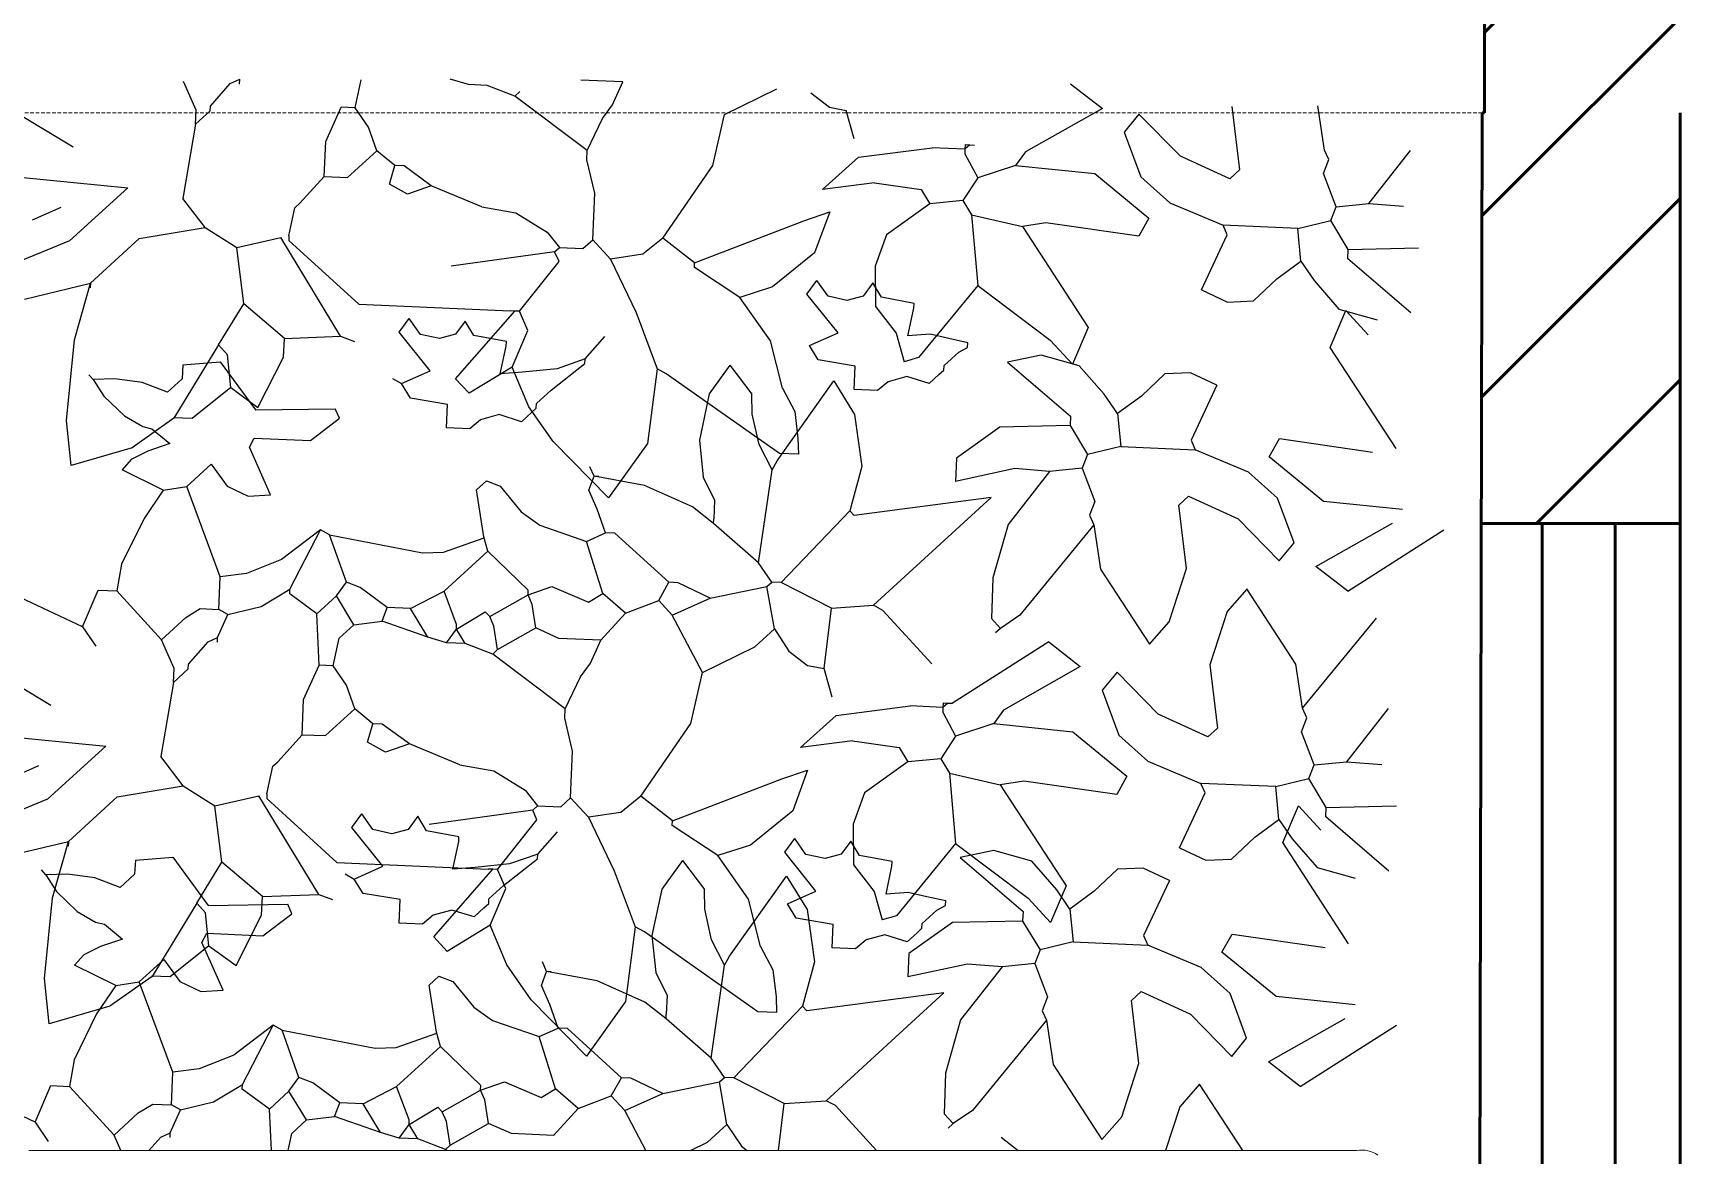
# Model space of a CAD drawing. Header units: inches. Extents: x 2960 to 8891, y 1487 to 4457.
# Drawn here: x 8004.1 to 8116.7, y 3472.8 to 3549.5 of the extents above; entities that cross this region are included whole.
import ezdxf

# ---------------------------------------------------------------- set-up
doc = ezdxf.new("R2010")
doc.units = ezdxf.units.IN
doc.header["$MEASUREMENT"] = 0
doc.linetypes.add('HIDDEN', pattern=[0.375, 0.25, -0.125])
for name, color, linetype, lineweight in [('A-FLOR-FTPT', 6, 'HIDDEN', 13), ('A-FURN', 8, 'Continuous', 20), ('A-WALL-FULL', 7, 'Continuous', 50)]:
    doc.layers.add(name, color=color, linetype=linetype, lineweight=lineweight)
doc.layers.add('VERDE_siepe', color=96, linetype='Continuous')

msp = doc.modelspace()

# ---------------------------------------------------------------- hatches: boundary and pattern name
at = {"layer": 'A-WALL-FULL'}
h = msp.add_hatch(dxfattribs=at)
h.set_pattern_fill('ANSI31', color=0, scale=70)
h.paths.add_polyline_path([(8708.47, 3614.08), (8103.34, 3614.08), (8103.34, 3544.08), (8103.19, 3544.08), (8103.13, 3516.01), (8116.72, 3516.01), (8116.72, 3544.08), (8325.77, 3544.08), (8325.77, 3528.8), (8333.47, 3528.8), (8333.47, 3544.08), (8694.45, 3544.08), (8694.45, 3528.8), (8708.47, 3528.8), (8708.47, 3544.08)])
h.paths.add_polyline_path([(8718.47, 3318.8), (8708.47, 3318.8), (8232.65, 3318.8), (8232.65, 3318.8), (8217.86, 3318.8), (8116.72, 3318.8), (8116.72, 3396.01), (8102.87, 3396.01), (8102.7, 3318.8), (7807.32, 3318.8), (7797.32, 3318.8), (7797.32, 3248.8), (8718.47, 3248.8)])

# ---------------------------------------------------------------- linework, layer by layer
at = {"layer": 'A-FLOR-FTPT'}
msp.add_line((8103.19, 3544.08), (7807.32, 3544.08), dxfattribs=at)
at = {"layer": 'A-FURN'}
for p in [(8003.85, 3473.14), (8094.62, 3473.14)]:
    msp.add_line(p, (8049.23, 3473.14), dxfattribs=at)
msp.add_arc((8094.97, 3471.23), 1.94, 55.672, 100.3157, dxfattribs=at)
at = {"layer": 'A-WALL-FULL'}
for p, q in [((8103.34, 3614.08), (8103.34, 3544.08)), ((8102.7, 3318.8), (8103.19, 3544.08)), ((8103.34, 3544.08), (8103.19, 3544.08)), ((8116.72, 3318.8), (8116.72, 3544.08)), ((8103.11, 3516.01), (8116.72, 3516.01)), ((8107.28, 3396.01), (8107.28, 3516.01)), ((8112.28, 3396.01), (8112.28, 3516.01))]:
    msp.add_line(p, q, dxfattribs=at)
at = {"layer": 'VERDE_siepe'}
for p, q in [((8015.29, 3544.25), (8014.41, 3546.21)), ((8016.26, 3544.53), (8017.6, 3546.07)), ((8017.6, 3546.07), (8018.26, 3546.36)), ((8018.24, 3546.04), (8018.26, 3546.36)), ((8026.16, 3544.42), (8026.56, 3546.32)), ((8033.9, 3546), (8032.64, 3546.37)), ((8035.18, 3545.94), (8033.9, 3546)), ((8037.06, 3545.22), (8035.18, 3545.94)), ((8037.06, 3545.22), (8037.4, 3545.53)), ((8044.46, 3546.18), (8041.58, 3546.3)), ((8043.75, 3544.61), (8044.46, 3546.18)), ((8051.39, 3543.96), (8054.98, 3545.72)), ((8057.31, 3545.44), (8058.58, 3544.46)), ((8075.06, 3546.06), (8077.23, 3544.37)), ((8016.24, 3544.21), (8016.26, 3544.53)), ((8024.14, 3542.12), (8025.2, 3544.46)), ((8026.16, 3544.42), (8025.2, 3544.46)), ((8027.06, 3543.1), (8026.16, 3544.42)), ((8042.01, 3541.49), (8037.06, 3545.22)), ((8043.07, 3543.68), (8043.75, 3544.61)), ((8058.58, 3544.46), (8059.71, 3544.24)), ((8077.23, 3544.37), (8071.98, 3541.4)), ((8086.08, 3544.5), (8086.6, 3540.18)), ((8092.41, 3541.52), (8091.95, 3544.55)), ((8003.44, 3543.81), (8006.87, 3541.75)), ((8015.25, 3543.3), (8014.38, 3538.22)), ((8015.25, 3543.3), (8015.29, 3544.25)), ((8015.25, 3543.3), (8016.24, 3544.21)), ((8042.01, 3541.49), (8043.07, 3543.68)), ((8050.6, 3540.48), (8051.39, 3543.96)), ((8060.27, 3542.29), (8059.71, 3544.24)), ((8079.73, 3543.99), (8078.72, 3542.76)), ((8082.56, 3541.11), (8079.73, 3543.99)), ((8024.04, 3539.72), (8024.14, 3542.12)), ((8027.63, 3541.48), (8027.06, 3543.1)), ((8078.72, 3542.76), (8079.85, 3539.69)), ((8025.63, 3539.65), (8027.63, 3541.48)), ((8028.87, 3540.47), (8027.63, 3541.48)), ((8041.99, 3540.85), (8042.01, 3541.49)), ((8058.1, 3538.83), (8060.55, 3541.03)), ((8060.55, 3541.03), (8065.6, 3541.68)), ((8067.83, 3541.58), (8065.6, 3541.68)), ((8067.83, 3541.58), (8067.82, 3541.26)), ((8067.82, 3541.26), (8068.71, 3539.63)), ((8067.85, 3541.9), (8067.83, 3541.58)), ((8068.17, 3541.89), (8067.83, 3541.58)), ((8067.85, 3541.9), (8068.17, 3541.89)), ((8068.17, 3541.89), (8068.49, 3541.87)), ((8071.98, 3541.4), (8071.3, 3540.47)), ((8085.93, 3539.57), (8082.56, 3541.11)), ((8092.7, 3540.87), (8092.41, 3541.52)), ((8095.45, 3537.87), (8098.28, 3541.5)), ((8028.49, 3539.2), (8028.87, 3540.47)), ((8029.5, 3540.44), (8028.87, 3540.47)), ((8031.36, 3539.08), (8029.5, 3540.44)), ((8042.53, 3538.59), (8041.99, 3540.85)), ((8047.19, 3535.51), (8050.6, 3540.48)), ((8071.3, 3540.47), (8068.71, 3539.63)), ((8071.3, 3540.47), (8076.71, 3539.92)), ((8076.71, 3539.92), (8080.41, 3536.88)), ((8085.93, 3539.57), (8086.6, 3540.18)), ((8092.34, 3539.93), (8092.7, 3540.87)), ((8093.2, 3537.65), (8092.34, 3539.93)), ((8003.24, 3539.68), (8010.62, 3538.95)), ((8010.62, 3538.95), (8006.62, 3535.31)), ((8022.36, 3537.87), (8024.04, 3539.72)), ((8024.04, 3539.72), (8025.63, 3539.65)), ((8029.74, 3538.51), (8028.49, 3539.2)), ((8031.36, 3539.08), (8029.74, 3538.51)), ((8034.81, 3537.65), (8031.36, 3539.08)), ((8061.66, 3539.29), (8058.1, 3538.83)), ((8061.66, 3539.29), (8064.84, 3538.84)), ((8064.84, 3538.84), (8065.43, 3537.85)), ((8068.71, 3539.63), (8067.68, 3538.07)), ((8079.85, 3539.69), (8081.83, 3537.92)), ((8004.09, 3536.75), (8006.05, 3537.63)), ((8015.9, 3536.24), (8014.38, 3538.22)), ((8021.62, 3535.67), (8022.03, 3537.57)), ((8022.03, 3537.57), (8022.36, 3537.87)), ((8034.81, 3537.65), (8037.13, 3537.24)), ((8042.39, 3535.4), (8042.53, 3538.59)), ((8065.43, 3537.85), (8062.47, 3535.74)), ((8067.68, 3538.07), (8065.43, 3537.85)), ((8067.68, 3538.07), (8068.28, 3537.09)), ((8081.83, 3537.92), (8085.48, 3536.39)), ((8092.84, 3536.71), (8093.2, 3537.65)), ((8093.2, 3537.65), (8095.45, 3537.87)), ((8095.45, 3537.87), (8097.82, 3537.68)), ((8037.13, 3537.24), (8039.28, 3535.92)), ((8049.35, 3533.82), (8056.83, 3536.69)), ((8056.83, 3536.69), (8058.59, 3537.31)), ((8058.59, 3537.31), (8057.56, 3534.51)), ((8068.28, 3537.09), (8071.76, 3536.3)), ((8068.28, 3537.09), (8068.71, 3532.27)), ((8073.37, 3536.55), (8071.76, 3536.3)), ((8079.72, 3535.63), (8073.37, 3536.55)), ((8080.41, 3536.88), (8079.72, 3535.63)), ((8085.77, 3535.74), (8085.48, 3536.39)), ((8090.58, 3536.17), (8085.48, 3536.39)), ((8090.58, 3536.17), (8092.84, 3536.71)), ((8094.03, 3534.74), (8092.84, 3536.71)), ((8006.62, 3535.31), (8002.25, 3533.52)), ((8008.06, 3532.42), (8011.39, 3535.48)), ((8011.39, 3535.48), (8015.9, 3536.24)), ((8015.9, 3536.24), (8018.07, 3534.86)), ((8018.07, 3534.86), (8021.08, 3535.54)), ((8025.16, 3528.8), (8021.08, 3535.54)), ((8021.62, 3535.67), (8021.61, 3535.35)), ((8021.61, 3535.35), (8026.41, 3530.99)), ((8039.28, 3535.92), (8040.13, 3534.86)), ((8041.72, 3534.79), (8042.39, 3535.4)), ((8043.61, 3534.07), (8042.39, 3535.4)), ((8047.19, 3535.51), (8045.82, 3534.4)), ((8049.35, 3533.82), (8047.19, 3535.51)), ((8062.47, 3535.74), (8061.69, 3533.6)), ((8071.76, 3536.3), (8076.25, 3529.39)), ((8084, 3531.98), (8085.77, 3535.74)), ((8090.8, 3533.92), (8090.58, 3536.17)), ((8018.54, 3531.01), (8018.07, 3534.86)), ((8039.79, 3534.56), (8032.72, 3533.59)), ((8039.79, 3534.56), (8040.13, 3534.86)), ((8040.09, 3533.91), (8039.79, 3534.56)), ((8040.13, 3534.86), (8041.72, 3534.79)), ((8045.82, 3534.4), (8043.61, 3534.07)), ((8057.56, 3534.51), (8054.67, 3532.17)), ((8094.01, 3534.1), (8094.03, 3534.74)), ((8094.03, 3534.74), (8098.83, 3534.85)), ((8037.38, 3530.51), (8040.09, 3533.91)), ((8043.61, 3534.07), (8045.35, 3530.43)), ((8049.34, 3533.5), (8049.35, 3533.82)), ((8052.44, 3531.45), (8049.34, 3533.5)), ((8061.69, 3533.6), (8061.72, 3530.83)), ((8089.15, 3532.72), (8090.8, 3533.92)), ((8090.8, 3533.92), (8091.7, 3532.6)), ((8098.32, 3530.4), (8094.01, 3534.1)), ((8003.54, 3531.34), (8008.06, 3532.42)), ((8006.96, 3528.56), (8008.06, 3532.42)), ((8008.06, 3532.42), (8008.05, 3532.11)), ((8054.67, 3532.17), (8052.44, 3531.45)), ((8057.03, 3531.68), (8057.71, 3532.61)), ((8058.48, 3531.54), (8057.71, 3532.61)), ((8061.54, 3532.45), (8060.88, 3531.54)), ((8062.14, 3531.46), (8061.54, 3532.45)), ((8068.71, 3532.27), (8064.66, 3527.34)), ((8068.71, 3532.27), (8073.66, 3528.54)), ((8084, 3531.98), (8085.79, 3531.13)), ((8087.56, 3531.21), (8089.15, 3532.72)), ((8091.7, 3532.6), (8093.4, 3530.65)), ((8016.82, 3528.21), (8018.54, 3531.01)), ((8021.32, 3528.65), (8018.54, 3531.01)), ((8026.41, 3530.99), (8036.74, 3530.53)), ((8054.55, 3528.48), (8052.44, 3531.45)), ((8059.16, 3529.03), (8057.03, 3531.68)), ((8059.77, 3531.25), (8058.48, 3531.54)), ((8060.88, 3531.54), (8059.77, 3531.25)), ((8061.72, 3530.83), (8063.13, 3529)), ((8064.36, 3531.04), (8062.14, 3531.46)), ((8064.34, 3530.73), (8064.36, 3531.04)), ((8085.79, 3531.13), (8087.56, 3531.21)), ((8029.17, 3529.08), (8029.85, 3530.01)), ((8030.61, 3528.93), (8029.85, 3530.01)), ((8033.68, 3529.84), (8033.01, 3528.94)), ((8033.02, 3525.9), (8037.06, 3530.52)), ((8034.27, 3528.86), (8033.68, 3529.84)), ((8037.06, 3530.52), (8036.74, 3530.53)), ((8037.38, 3530.51), (8037.06, 3530.52)), ((8037.96, 3529.2), (8037.38, 3530.51)), ((8045.35, 3530.43), (8046.8, 3526.58)), ((8063.94, 3528.82), (8064.34, 3530.73)), ((8092.8, 3528.04), (8093.87, 3530.55)), ((8093.4, 3530.65), (8096.01, 3529.92)), ((8095.4, 3528.89), (8093.87, 3530.55)), ((8006.43, 3523.05), (8006.96, 3528.56)), ((8021.26, 3527.37), (8021.32, 3528.65)), ((8021.32, 3528.65), (8025.16, 3528.8)), ((8025.16, 3528.8), (8026.1, 3528.44)), ((8031.29, 3526.43), (8029.17, 3529.08)), ((8031.91, 3528.65), (8030.61, 3528.93)), ((8033.01, 3528.94), (8031.91, 3528.65)), ((8036.49, 3528.44), (8034.27, 3528.86)), ((8036.89, 3526.69), (8037.96, 3529.2)), ((8041.87, 3527.25), (8043.22, 3528.79)), ((8057.2, 3528.16), (8059.16, 3529.03)), ((8063.13, 3529), (8063.69, 3527.06)), ((8065.46, 3528.94), (8063.94, 3528.82)), ((8066.73, 3528.64), (8065.46, 3528.94)), ((8068.03, 3528.35), (8066.73, 3528.64)), ((8073.66, 3528.54), (8075.18, 3526.88)), ((8076.25, 3529.39), (8075.18, 3526.88)), ((8016.82, 3528.21), (8013.77, 3523.19)), ((8017.43, 3527.54), (8016.82, 3528.21)), ((8017.66, 3525.29), (8017.43, 3527.54)), ((8019.51, 3523.93), (8021.26, 3527.37)), ((8036.07, 3526.22), (8036.48, 3528.12)), ((8036.48, 3528.12), (8036.49, 3528.44)), ((8055.37, 3525.25), (8054.55, 3528.48)), ((8057.8, 3527.18), (8057.2, 3528.16)), ((8066.41, 3526.8), (8067.41, 3527.71)), ((8067.41, 3527.71), (8068.01, 3528.03)), ((8068.01, 3528.03), (8068.03, 3528.35)), ((8073.04, 3527.51), (8070.74, 3527.03)), ((8075.65, 3526.78), (8073.04, 3527.51)), ((8097.3, 3521.13), (8092.8, 3528.04)), ((8014.37, 3526.85), (8014.33, 3525.89)), ((8014.37, 3526.85), (8016.93, 3527.06)), ((8016.93, 3527.06), (8019.35, 3523.76)), ((8029.33, 3525.56), (8031.29, 3526.43)), ((8036.89, 3526.69), (8033.94, 3524.9)), ((8037.59, 3526.34), (8036.07, 3526.22)), ((8038.02, 3523.98), (8036.89, 3526.69)), ((8039.95, 3526.58), (8037.59, 3526.34)), ((8039.54, 3525.11), (8041.86, 3526.93)), ((8041.87, 3527.25), (8039.95, 3526.58)), ((8041.86, 3526.93), (8041.87, 3527.25)), ((8046.8, 3526.58), (8046.13, 3521.48)), ((8047.42, 3526.23), (8046.8, 3526.58)), ((8051.76, 3526.82), (8050.36, 3524.87)), ((8051.76, 3526.82), (8053.27, 3524.84)), ((8060.33, 3526.75), (8057.8, 3527.18)), ((8060.26, 3525.15), (8060.33, 3526.75)), ((8064.66, 3527.34), (8063.69, 3527.06)), ((8066.06, 3526.18), (8066.4, 3526.48)), ((8066.4, 3526.48), (8066.41, 3526.8)), ((8070.74, 3527.03), (8075.05, 3523.33)), ((8077.35, 3524.83), (8075.65, 3526.78)), ((8083.26, 3526.3), (8081.5, 3526.22)), ((8085.05, 3525.45), (8083.26, 3526.3)), ((8008.25, 3525.84), (8007.95, 3526.17)), ((8009.73, 3525.9), (8008.25, 3525.84)), ((8008.25, 3525.84), (8008.98, 3524.7)), ((8011.6, 3525.63), (8009.73, 3525.9)), ((8013.33, 3524.98), (8011.6, 3525.63)), ((8014.33, 3525.89), (8013.33, 3524.98)), ((8017.66, 3525.29), (8015.01, 3523.17)), ((8017.66, 3525.29), (8019.51, 3523.93)), ((8028.71, 3525.91), (8029.33, 3525.56)), ((8029.93, 3524.57), (8029.33, 3525.56)), ((8033.94, 3524.9), (8033.02, 3525.9)), ((8055.17, 3520.78), (8047.42, 3526.23)), ((8054.99, 3520.29), (8058.88, 3525.76)), ((8055.37, 3525.25), (8056.21, 3523.65)), ((8058.88, 3525.76), (8060.29, 3523.46)), ((8061.86, 3525.08), (8060.26, 3525.15)), ((8062.59, 3525.69), (8061.86, 3525.08)), ((8063.86, 3526.04), (8062.59, 3525.69)), ((8065.4, 3525.57), (8063.86, 3526.04)), ((8066.06, 3526.18), (8065.4, 3525.57)), ((8081.5, 3526.22), (8079.91, 3524.71)), ((8085.05, 3525.45), (8083.29, 3521.69)), ((8008.98, 3524.7), (8010.39, 3523.35)), ((8032.47, 3524.14), (8029.93, 3524.57)), ((8032.4, 3522.55), (8032.47, 3524.14)), ((8038.53, 3523.88), (8038.54, 3524.2)), ((8038.54, 3524.2), (8039.54, 3525.11)), ((8050.36, 3524.87), (8049.68, 3521.7)), ((8053.3, 3523.48), (8053.27, 3524.84)), ((8078.26, 3523.51), (8077.35, 3524.83)), ((8079.91, 3524.71), (8078.26, 3523.51)), ((8006.73, 3519.96), (8006.43, 3523.05)), ((8010.39, 3523.35), (8011.65, 3522.62)), ((8013.77, 3523.19), (8010.9, 3521.17)), ((8015.01, 3523.17), (8013.73, 3523.23)), ((8019.35, 3523.76), (8024.78, 3523.84)), ((8023.09, 3521.68), (8025.08, 3523.19)), ((8025.08, 3523.19), (8024.78, 3523.84)), ((8034.72, 3523.09), (8033.99, 3522.48)), ((8035.99, 3523.44), (8034.72, 3523.09)), ((8037.53, 3522.96), (8035.99, 3523.44)), ((8038.2, 3523.58), (8037.53, 3522.96)), ((8039.68, 3521.6), (8038.02, 3523.98)), ((8038.2, 3523.58), (8038.53, 3523.88)), ((8053.76, 3521.4), (8053.3, 3523.48)), ((8056.21, 3523.65), (8056.42, 3521.8)), ((8060.29, 3523.46), (8060.79, 3519.9)), ((8075.05, 3523.33), (8075.02, 3522.69)), ((8078.26, 3523.51), (8078.48, 3521.26)), ((8011.65, 3522.62), (8012.26, 3522.47)), ((8012.26, 3522.47), (8013.49, 3521.46)), ((8018.92, 3521.22), (8019.26, 3521.84)), ((8019.26, 3521.84), (8023.09, 3521.68)), ((8033.99, 3522.48), (8032.4, 3522.55)), ((8056.42, 3521.8), (8056.45, 3520.73)), ((8070.22, 3522.58), (8067.26, 3520.47)), ((8075.02, 3522.69), (8070.22, 3522.58)), ((8075.02, 3522.69), (8076.22, 3520.72)), ((8088.64, 3520.55), (8089.34, 3521.8)), ((8089.34, 3521.8), (8095.69, 3520.88)), ((8010.9, 3521.17), (8006.73, 3519.96)), ((8011.98, 3520.94), (8010.84, 3520.37)), ((8013.49, 3521.46), (8011.98, 3520.94)), ((8020.37, 3517.96), (8018.92, 3521.22)), ((8043.48, 3517.75), (8039.68, 3521.6)), ((8046.13, 3521.48), (8043.48, 3517.75)), ((8049.68, 3521.7), (8049.95, 3519.17)), ((8054.65, 3519.66), (8053.76, 3521.4)), ((8056.45, 3520.73), (8055.17, 3520.78)), ((8076.22, 3520.72), (8075.85, 3519.78)), ((8078.48, 3521.26), (8076.22, 3520.72)), ((8078.48, 3521.26), (8083.58, 3521.04)), ((8083.29, 3521.69), (8083.58, 3521.04)), ((8087.22, 3519.51), (8083.58, 3521.04)), ((8010.84, 3520.37), (8010.22, 3519.68)), ((8013.04, 3518.28), (8010.22, 3519.68)), ((8014.64, 3518.53), (8016.31, 3520.05)), ((8016.31, 3520.05), (8017.4, 3518.55)), ((8042.48, 3519.23), (8042.19, 3519.88)), ((8053.73, 3513.31), (8054.65, 3519.66)), ((8054.65, 3519.66), (8054.99, 3520.29)), ((8060.79, 3519.9), (8059.96, 3516.87)), ((8067.26, 3520.47), (8067.19, 3518.88)), ((8071.24, 3519.75), (8067.19, 3518.88)), ((8073.61, 3519.56), (8070.78, 3515.93)), ((8073.61, 3519.56), (8071.24, 3519.75)), ((8075.85, 3519.78), (8073.61, 3519.56)), ((8075.85, 3519.78), (8076.71, 3517.5)), ((8089.2, 3517.74), (8087.22, 3519.51)), ((8092.35, 3517.51), (8088.64, 3520.55)), ((8013.04, 3518.28), (8014.64, 3518.53)), ((8016.93, 3512.36), (8014.64, 3518.53)), ((8017.4, 3518.55), (8018.84, 3517.87)), ((8034.45, 3518.3), (8035.12, 3518.92)), ((8035.12, 3518.92), (8036.06, 3518.55)), ((8036.06, 3518.55), (8037.51, 3516.79)), ((8042.12, 3518.29), (8042.48, 3519.23)), ((8042.8, 3519.22), (8042.48, 3519.23)), ((8045.94, 3518.6), (8042.48, 3519.23)), ((8049.21, 3517.14), (8045.94, 3518.6)), ((8049.95, 3519.17), (8050.72, 3517.6)), ((8013.04, 3518.28), (8011.73, 3516.34)), ((8018.84, 3517.87), (8020.37, 3517.96)), ((8034.95, 3515.09), (8034.45, 3518.3)), ((8042.7, 3516.99), (8042.12, 3518.29)), ((8050.72, 3517.6), (8050.66, 3516.32)), ((8069.63, 3517.78), (8060.26, 3516.54)), ((8061.59, 3510.41), (8069.63, 3517.78)), ((8076.71, 3517.5), (8076.35, 3516.56)), ((8083.12, 3517.86), (8082.46, 3517.25)), ((8082.97, 3512.93), (8082.46, 3517.25)), ((8083.12, 3517.86), (8086.5, 3516.32)), ((8090.34, 3514.67), (8089.2, 3517.74)), ((8097.75, 3516.96), (8092.35, 3517.51)), ((8011.73, 3516.34), (8010.18, 3513.21)), ((8037.51, 3516.79), (8038.78, 3515.88)), ((8043.27, 3515.36), (8042.7, 3516.99)), ((8050.65, 3516), (8049.21, 3517.14)), ((8050.65, 3516), (8050.66, 3516.32)), ((8055.27, 3511.96), (8059.96, 3516.87)), ((8060.26, 3516.54), (8059.96, 3516.87)), ((8076.35, 3516.56), (8076.64, 3515.91)), ((8086.5, 3516.32), (8089.32, 3513.44)), ((8023.78, 3515.57), (8021.11, 3513.53)), ((8021.69, 3511.51), (8023.78, 3515.57)), ((8024.41, 3515.23), (8023.78, 3515.57)), ((8024.41, 3515.23), (8030.75, 3513.99)), ((8025.55, 3511.98), (8024.41, 3515.23)), ((8032.2, 3514.05), (8034.97, 3515.02)), ((8035.23, 3514.12), (8034.95, 3515.09)), ((8038.78, 3515.88), (8041.97, 3514.78)), ((8041.97, 3514.78), (8043.27, 3515.36)), ((8043.91, 3515.34), (8043.27, 3515.36)), ((8047.6, 3511.98), (8043.91, 3515.34)), ((8053.73, 3513.31), (8050.65, 3516)), ((8070.78, 3515.93), (8069.74, 3512.28)), ((8076.64, 3515.91), (8071.58, 3509.74)), ((8076.64, 3515.91), (8077.1, 3512.88)), ((8091.83, 3513.06), (8097.07, 3516.03)), ((8094, 3511.37), (8100.57, 3515.56)), ((8030.75, 3513.99), (8032.2, 3514.05)), ((8032.23, 3511.37), (8035.23, 3514.12)), ((8037.99, 3511.44), (8035.23, 3514.12)), ((8043.09, 3511.22), (8041.97, 3514.78)), ((8089.32, 3513.44), (8090.34, 3514.67)), ((8010.18, 3513.21), (8009.86, 3511.39)), ((8021.11, 3513.53), (8018.72, 3512.59)), ((8054.63, 3511.99), (8053.73, 3513.31)), ((8077.1, 3512.88), (8080.44, 3507.75)), ((8081.79, 3509.29), (8082.97, 3512.93)), ((8094, 3511.37), (8091.83, 3513.06)), ((8007.51, 3508.93), (8000, 3512.46)), ((8016.84, 3510.12), (8016.93, 3512.36)), ((8018.72, 3512.59), (8016.93, 3512.36)), ((8024.87, 3511.05), (8025.55, 3511.98)), ((8026.49, 3511.62), (8025.55, 3511.98)), ((8028.35, 3510.26), (8026.49, 3511.62)), ((8037.97, 3511.12), (8039.6, 3511.69)), ((8039.6, 3511.69), (8042.11, 3510.62)), ((8046.91, 3510.73), (8047.6, 3511.98)), ((8048.24, 3511.95), (8047.6, 3511.98)), ((8050.43, 3510.9), (8048.24, 3511.95)), ((8050.43, 3510.9), (8054.3, 3511.69)), ((8054.3, 3511.69), (8054.63, 3511.99)), ((8054.81, 3508.79), (8054.3, 3511.69)), ((8055.27, 3511.96), (8054.63, 3511.99)), ((8058.71, 3510.22), (8055.27, 3511.96)), ((8069.74, 3512.28), (8069.65, 3509.5)), ((8007.51, 3508.93), (8008.58, 3511.44)), ((8008.58, 3511.44), (8009.86, 3511.39)), ((8012.91, 3508.06), (8009.86, 3511.39)), ((8019.72, 3510.32), (8021.69, 3511.51)), ((8021.68, 3511.19), (8021.69, 3511.51)), ((8023.53, 3509.83), (8021.68, 3511.19)), ((8023.53, 3509.83), (8024.87, 3511.05)), ((8026.06, 3509.08), (8024.87, 3511.05)), ((8029.94, 3510.19), (8032.23, 3511.37)), ((8033.09, 3509.09), (8032.23, 3511.37)), ((8035.35, 3509.64), (8037.97, 3511.12)), ((8037.97, 3511.12), (8037.99, 3511.44)), ((8038.26, 3510.47), (8037.97, 3511.12)), ((8042.11, 3510.62), (8043.09, 3511.22)), ((8044.63, 3509.87), (8043.09, 3511.22)), ((8044.63, 3509.87), (8046.91, 3510.73)), ((8047.82, 3509.73), (8046.91, 3510.73)), ((8047.82, 3509.73), (8050.43, 3510.9)), ((8087.11, 3511.52), (8085.76, 3509.99)), ((8090.45, 3506.39), (8087.11, 3511.53)), ((8012.91, 3508.06), (8014.57, 3509.58)), ((8014.57, 3509.58), (8015.56, 3510.18)), ((8015.56, 3510.18), (8016.84, 3510.12)), ((8016.75, 3508.21), (8017.46, 3509.78)), ((8017.46, 3509.78), (8016.84, 3510.12)), ((8017.46, 3509.78), (8019.72, 3510.32)), ((8023.7, 3506.31), (8023.53, 3509.83)), ((8027.99, 3509.32), (8028.35, 3510.26)), ((8029.94, 3510.19), (8028.35, 3510.26)), ((8031.13, 3508.22), (8029.94, 3510.19)), ((8033.08, 3508.78), (8035.05, 3509.97)), ((8035.05, 3509.97), (8035.35, 3509.64)), ((8035.64, 3508.98), (8035.35, 3509.64)), ((8038.51, 3508.86), (8038.26, 3510.47)), ((8042.95, 3508.03), (8044.63, 3509.87)), ((8049.89, 3505.81), (8047.82, 3509.73)), ((8058.21, 3506.08), (8058.71, 3510.22)), ((8058.71, 3510.22), (8061.59, 3510.41)), ((8062.22, 3510.06), (8061.59, 3510.41)), ((8065.57, 3506.4), (8062.22, 3510.06)), ((8069.65, 3509.5), (8070.26, 3508.83)), ((8071.58, 3509.74), (8070.26, 3508.83)), ((8085.76, 3509.99), (8084.58, 3506.34)), ((8090.91, 3503.37), (8095.97, 3509.54)), ((8007.51, 3508.93), (8008.42, 3507.61)), ((8025.06, 3508.17), (8026.06, 3509.08)), ((8026.06, 3509.08), (8027.99, 3509.32)), ((8031.13, 3508.22), (8027.99, 3509.32)), ((8032.4, 3507.85), (8033.08, 3508.78)), ((8033.08, 3508.78), (8033.09, 3509.09)), ((8033.67, 3507.79), (8033.08, 3508.78)), ((8035.89, 3507.38), (8035.64, 3508.98)), ((8035.89, 3507.38), (8038.51, 3508.86)), ((8040.08, 3508.15), (8038.51, 3508.86)), ((8053.48, 3507.57), (8054.81, 3508.79)), ((8054.81, 3508.79), (8055.8, 3507.28)), ((8070.26, 3508.83), (8069.93, 3508.53)), ((8080.44, 3507.75), (8081.79, 3509.29)), ((8013.78, 3506.1), (8012.91, 3508.06)), ((8014.75, 3506.38), (8016.1, 3507.92)), ((8016.1, 3507.92), (8016.75, 3508.21)), ((8016.74, 3507.89), (8016.75, 3508.21)), ((8024.66, 3506.27), (8025.06, 3508.17)), ((8032.4, 3507.85), (8031.13, 3508.22)), ((8033.67, 3507.79), (8032.4, 3507.85)), ((8035.56, 3507.07), (8033.67, 3507.79)), ((8035.56, 3507.07), (8035.89, 3507.38)), ((8042.95, 3508.03), (8040.08, 3508.15)), ((8042.24, 3506.46), (8042.95, 3508.03)), ((8049.89, 3505.81), (8053.48, 3507.57)), ((8055.8, 3507.28), (8057.08, 3506.3)), ((8073.56, 3507.91), (8066.98, 3503.72)), ((8073.56, 3507.91), (8075.72, 3506.22)), ((8013.74, 3505.14), (8013.78, 3506.1)), ((8013.74, 3505.14), (8014.74, 3506.06)), ((8014.74, 3506.06), (8014.75, 3506.38)), ((8022.63, 3503.96), (8023.7, 3506.31)), ((8024.66, 3506.27), (8023.7, 3506.31)), ((8025.56, 3504.95), (8024.66, 3506.27)), ((8040.51, 3503.34), (8035.56, 3507.07)), ((8041.56, 3505.53), (8042.24, 3506.46)), ((8057.08, 3506.3), (8058.21, 3506.08)), ((8058.76, 3504.14), (8058.21, 3506.08)), ((8075.72, 3506.22), (8070.48, 3503.25)), ((8084.58, 3506.34), (8085.1, 3502.02)), ((8090.91, 3503.37), (8090.45, 3506.39)), ((8001.94, 3505.66), (8005.36, 3503.59)), ((8013.74, 3505.14), (8012.88, 3500.07)), ((8026.13, 3503.33), (8025.56, 3504.95)), ((8040.51, 3503.34), (8041.56, 3505.53)), ((8049.1, 3502.32), (8049.89, 3505.81)), ((8078.23, 3505.84), (8077.22, 3504.61)), ((8081.05, 3502.96), (8078.23, 3505.84)), ((8022.53, 3501.56), (8022.63, 3503.96)), ((8066.34, 3503.75), (8066.33, 3503.43)), ((8066.66, 3503.73), (8066.33, 3503.43)), ((8066.34, 3503.75), (8066.66, 3503.73)), ((8066.66, 3503.73), (8066.98, 3503.72)), ((8077.22, 3504.61), (8078.35, 3501.54)), ((8024.13, 3501.5), (8026.13, 3503.33)), ((8027.36, 3502.31), (8026.13, 3503.33)), ((8040.48, 3502.7), (8040.51, 3503.34)), ((8041.02, 3500.44), (8040.48, 3502.7)), ((8056.6, 3500.68), (8059.04, 3502.88)), ((8059.04, 3502.88), (8064.1, 3503.53)), ((8066.33, 3503.43), (8064.1, 3503.53)), ((8066.33, 3503.43), (8066.32, 3503.11)), ((8066.32, 3503.11), (8067.2, 3501.47)), ((8070.48, 3503.25), (8069.8, 3502.32)), ((8084.43, 3501.41), (8081.05, 3502.96)), ((8090.84, 3501.77), (8091.2, 3502.72)), ((8091.2, 3502.72), (8090.91, 3503.37)), ((8093.94, 3499.72), (8096.78, 3503.35)), ((8001.73, 3501.52), (8009.11, 3500.79)), ((8020.86, 3499.72), (8022.53, 3501.56)), ((8022.53, 3501.56), (8024.13, 3501.5)), ((8026.99, 3501.05), (8027.36, 3502.31)), ((8028, 3502.29), (8027.36, 3502.31)), ((8029.86, 3500.93), (8028, 3502.29)), ((8045.68, 3497.36), (8049.1, 3502.32)), ((8069.8, 3502.32), (8067.2, 3501.47)), ((8069.8, 3502.32), (8075.21, 3501.76)), ((8075.21, 3501.76), (8078.91, 3498.72)), ((8078.35, 3501.54), (8080.33, 3499.76)), ((8084.43, 3501.41), (8085.1, 3502.02)), ((8091.7, 3499.5), (8090.84, 3501.77)), ((8009.11, 3500.79), (8005.12, 3497.15)), ((8028.23, 3500.36), (8026.99, 3501.05)), ((8029.86, 3500.93), (8028.23, 3500.36)), ((8033.31, 3499.5), (8029.86, 3500.93)), ((8040.88, 3497.25), (8041.02, 3500.44)), ((8060.16, 3501.14), (8056.6, 3500.68)), ((8060.16, 3501.14), (8063.33, 3500.68)), ((8063.33, 3500.68), (8063.93, 3499.7)), ((8067.2, 3501.47), (8066.18, 3499.92)), ((8002.59, 3498.6), (8004.54, 3499.47)), ((8014.39, 3498.08), (8012.88, 3500.07)), ((8020.12, 3497.52), (8020.52, 3499.42)), ((8020.52, 3499.42), (8020.86, 3499.72)), ((8033.31, 3499.5), (8035.63, 3499.09)), ((8063.93, 3499.7), (8060.96, 3497.59)), ((8066.18, 3499.92), (8063.93, 3499.7)), ((8066.18, 3499.92), (8066.77, 3498.93)), ((8080.33, 3499.76), (8083.97, 3498.24)), ((8091.34, 3498.56), (8091.7, 3499.5)), ((8091.7, 3499.5), (8093.94, 3499.72)), ((8093.94, 3499.72), (8096.32, 3499.53)), ((8035.63, 3499.09), (8037.77, 3497.77)), ((8047.85, 3495.67), (8055.32, 3498.54)), ((8055.32, 3498.54), (8057.08, 3499.15)), ((8057.08, 3499.15), (8056.06, 3496.35)), ((8066.77, 3498.93), (8070.25, 3498.14)), ((8066.77, 3498.93), (8067.2, 3494.12)), ((8071.86, 3498.39), (8070.25, 3498.14)), ((8070.25, 3498.14), (8074.75, 3491.24)), ((8078.22, 3497.48), (8071.86, 3498.39)), ((8078.91, 3498.72), (8078.22, 3497.48)), ((8084.26, 3497.59), (8083.97, 3498.24)), ((8089.08, 3498.02), (8083.97, 3498.24)), ((8089.08, 3498.02), (8091.34, 3498.56)), ((8092.53, 3496.59), (8091.34, 3498.56)), ((8005.12, 3497.15), (8000.75, 3495.37)), ((8006.56, 3494.27), (8009.88, 3497.32)), ((8009.88, 3497.32), (8014.39, 3498.08)), ((8014.39, 3498.08), (8016.57, 3496.71)), ((8016.57, 3496.71), (8019.57, 3497.39)), ((8023.66, 3490.65), (8019.57, 3497.39)), ((8020.12, 3497.52), (8020.11, 3497.2)), ((8020.11, 3497.2), (8024.9, 3492.83)), ((8037.77, 3497.77), (8038.62, 3496.71)), ((8040.22, 3496.64), (8040.88, 3497.25)), ((8042.1, 3495.92), (8040.88, 3497.25)), ((8045.68, 3497.36), (8044.31, 3496.25)), ((8047.85, 3495.67), (8045.68, 3497.36)), ((8060.96, 3497.59), (8060.19, 3495.45)), ((8082.5, 3493.83), (8084.26, 3497.59)), ((8089.3, 3495.77), (8089.08, 3498.02)), ((8017.04, 3492.86), (8016.57, 3496.71)), ((8025.93, 3495.23), (8026.61, 3496.16)), ((8027.37, 3495.08), (8026.61, 3496.16)), ((8030.43, 3495.99), (8029.77, 3495.09)), ((8031.03, 3495), (8030.43, 3495.99)), ((8038.29, 3496.4), (8031.22, 3495.43)), ((8038.29, 3496.4), (8038.62, 3496.71)), ((8038.58, 3495.75), (8038.29, 3496.4)), ((8038.62, 3496.71), (8040.22, 3496.64)), ((8044.31, 3496.25), (8042.1, 3495.92)), ((8042.1, 3495.92), (8043.85, 3492.27)), ((8056.06, 3496.35), (8053.17, 3494.02)), ((8089.56, 3494.19), (8090.63, 3496.7)), ((8092.16, 3495.03), (8090.63, 3496.7)), ((8092.5, 3495.95), (8092.53, 3496.59)), ((8096.81, 3492.24), (8092.5, 3495.95)), ((8092.53, 3496.59), (8097.33, 3496.7)), ((8028.05, 3492.58), (8025.93, 3495.23)), ((8028.67, 3494.79), (8027.37, 3495.08)), ((8029.77, 3495.09), (8028.67, 3494.79)), ((8033.25, 3494.59), (8031.03, 3495)), ((8035.88, 3492.35), (8038.58, 3495.75)), ((8038.63, 3493.39), (8039.98, 3494.93)), ((8047.83, 3495.35), (8047.85, 3495.67)), ((8050.94, 3493.3), (8047.83, 3495.35)), ((8060.19, 3495.45), (8060.21, 3492.68)), ((8087.65, 3494.56), (8089.3, 3495.77)), ((8089.3, 3495.77), (8090.2, 3494.45)), ((8002.03, 3493.19), (8006.56, 3494.27)), ((8005.46, 3490.41), (8006.56, 3494.27)), ((8006.56, 3494.27), (8006.54, 3493.95)), ((8032.83, 3492.37), (8033.24, 3494.27)), ((8033.24, 3494.27), (8033.25, 3494.59)), ((8053.17, 3494.02), (8050.94, 3493.3)), ((8055.53, 3493.53), (8056.21, 3494.46)), ((8056.97, 3493.38), (8056.21, 3494.46)), ((8060.04, 3494.29), (8059.38, 3493.39)), ((8060.63, 3493.31), (8060.04, 3494.29)), ((8067.2, 3494.12), (8063.15, 3489.18)), ((8067.2, 3494.12), (8072.15, 3490.39)), ((8069.8, 3493.66), (8067.5, 3493.18)), ((8072.41, 3492.93), (8069.8, 3493.66)), ((8082.5, 3493.83), (8084.29, 3492.98)), ((8086.05, 3493.06), (8087.65, 3494.56)), ((8094.06, 3487.28), (8089.56, 3494.19)), ((8090.2, 3494.45), (8091.9, 3492.49)), ((8011.13, 3493), (8011.08, 3492.04)), ((8011.13, 3493), (8013.69, 3493.2)), ((8013.69, 3493.2), (8016.11, 3489.9)), ((8015.32, 3490.05), (8017.04, 3492.86)), ((8019.81, 3490.5), (8017.04, 3492.86)), ((8024.9, 3492.83), (8035.24, 3492.38)), ((8026.09, 3491.7), (8028.05, 3492.58)), ((8034.35, 3492.49), (8032.83, 3492.37)), ((8036.71, 3492.73), (8034.35, 3492.49)), ((8036.3, 3491.26), (8038.62, 3493.07)), ((8038.63, 3493.39), (8036.71, 3492.73)), ((8038.62, 3493.07), (8038.63, 3493.39)), ((8048.52, 3492.96), (8047.12, 3491.01)), ((8048.52, 3492.96), (8050.03, 3490.98)), ((8053.05, 3490.33), (8050.94, 3493.3)), ((8057.65, 3490.88), (8055.53, 3493.53)), ((8058.27, 3493.1), (8056.97, 3493.38)), ((8059.38, 3493.39), (8058.27, 3493.1)), ((8060.21, 3492.68), (8061.63, 3490.85)), ((8062.85, 3492.89), (8060.63, 3493.31)), ((8062.44, 3490.67), (8062.84, 3492.57)), ((8062.84, 3492.57), (8062.85, 3492.89)), ((8067.5, 3493.18), (8071.81, 3489.47)), ((8074.11, 3490.97), (8072.41, 3492.93)), ((8084.29, 3492.98), (8086.05, 3493.06)), ((8091.9, 3492.49), (8094.51, 3491.76)), ((8005.01, 3491.98), (8004.71, 3492.32)), ((8006.49, 3492.04), (8005.01, 3491.98)), ((8005.01, 3491.98), (8005.74, 3490.84)), ((8008.36, 3491.78), (8006.49, 3492.04)), ((8010.09, 3491.12), (8008.36, 3491.78)), ((8011.08, 3492.04), (8010.09, 3491.12)), ((8025.47, 3492.05), (8026.09, 3491.7)), ((8026.69, 3490.72), (8026.09, 3491.7)), ((8031.52, 3487.75), (8035.56, 3492.37)), ((8035.56, 3492.37), (8035.24, 3492.38)), ((8035.88, 3492.35), (8035.56, 3492.37)), ((8036.46, 3491.05), (8035.88, 3492.35)), ((8043.85, 3492.27), (8045.29, 3488.43)), ((8051.75, 3486.43), (8055.64, 3491.9)), ((8055.64, 3491.9), (8057.05, 3489.61)), ((8078.26, 3492.37), (8076.66, 3490.86)), ((8080.02, 3492.44), (8078.26, 3492.37)), ((8081.81, 3491.59), (8080.02, 3492.44)), ((8081.81, 3491.59), (8080.05, 3487.83)), ((8004.92, 3484.9), (8005.46, 3490.41)), ((8005.74, 3490.84), (8007.15, 3489.49)), ((8019.76, 3489.22), (8019.81, 3490.5)), ((8019.81, 3490.5), (8023.66, 3490.65)), ((8023.66, 3490.65), (8024.6, 3490.29)), ((8029.23, 3490.29), (8026.69, 3490.72)), ((8029.16, 3488.69), (8029.23, 3490.29)), ((8035.29, 3490.02), (8035.3, 3490.34)), ((8035.3, 3490.34), (8036.3, 3491.26)), ((8035.39, 3488.54), (8036.46, 3491.05)), ((8047.12, 3491.01), (8046.44, 3487.84)), ((8050.06, 3489.63), (8050.03, 3490.98)), ((8053.86, 3487.09), (8053.05, 3490.33)), ((8055.7, 3490.01), (8057.65, 3490.88)), ((8061.63, 3490.85), (8062.18, 3488.91)), ((8063.96, 3490.79), (8062.44, 3490.67)), ((8065.22, 3490.48), (8063.96, 3490.79)), ((8066.52, 3490.2), (8065.22, 3490.48)), ((8072.15, 3490.39), (8073.68, 3488.72)), ((8074.75, 3491.24), (8073.68, 3488.72)), ((8075.01, 3489.65), (8074.11, 3490.97)), ((8076.66, 3490.86), (8075.01, 3489.65)), ((8007.15, 3489.49), (8008.41, 3488.76)), ((8015.32, 3490.05), (8012.27, 3485.04)), ((8015.93, 3489.39), (8015.32, 3490.05)), ((8016.15, 3487.14), (8015.93, 3489.39)), ((8016.11, 3489.9), (8021.54, 3489.98)), ((8018.01, 3485.78), (8019.76, 3489.22)), ((8019.85, 3487.82), (8021.83, 3489.33)), ((8021.83, 3489.33), (8021.54, 3489.98)), ((8031.48, 3489.24), (8030.75, 3488.62)), ((8032.75, 3489.58), (8031.48, 3489.24)), ((8034.29, 3489.11), (8032.75, 3489.58)), ((8034.95, 3489.72), (8034.29, 3489.11)), ((8034.95, 3489.72), (8035.29, 3490.02)), ((8050.52, 3487.55), (8050.06, 3489.63)), ((8056.29, 3489.02), (8055.7, 3490.01)), ((8057.05, 3489.61), (8057.55, 3486.04)), ((8063.15, 3489.18), (8062.18, 3488.91)), ((8064.91, 3488.65), (8065.91, 3489.56)), ((8065.91, 3489.56), (8066.51, 3489.88)), ((8066.51, 3489.88), (8066.52, 3490.2)), ((8071.81, 3489.47), (8071.78, 3488.83)), ((8075.01, 3489.65), (8075.24, 3487.41)), ((8008.41, 3488.76), (8009.02, 3488.61)), ((8009.02, 3488.61), (8010.25, 3487.6)), ((8015.68, 3487.36), (8016.02, 3487.99)), ((8016.02, 3487.99), (8019.85, 3487.82)), ((8030.75, 3488.62), (8029.16, 3488.69)), ((8035.39, 3488.54), (8032.44, 3486.75)), ((8036.52, 3485.83), (8035.39, 3488.54)), ((8045.29, 3488.43), (8044.63, 3483.32)), ((8045.92, 3488.08), (8045.29, 3488.43)), ((8053.67, 3482.63), (8045.92, 3488.08)), ((8058.83, 3488.59), (8056.29, 3489.02)), ((8058.76, 3487), (8058.83, 3488.59)), ((8064.56, 3488.02), (8063.89, 3487.41)), ((8066.98, 3488.72), (8064.01, 3486.62)), ((8064.56, 3488.02), (8064.89, 3488.33)), ((8064.89, 3488.33), (8064.91, 3488.65)), ((8071.78, 3488.83), (8066.98, 3488.72)), ((8071.78, 3488.83), (8072.98, 3486.86)), ((8008.74, 3487.08), (8007.6, 3486.52)), ((8010.25, 3487.6), (8008.74, 3487.08)), ((8016.15, 3487.14), (8013.5, 3485.02)), ((8017.13, 3484.1), (8015.68, 3487.36)), ((8016.15, 3487.14), (8018.01, 3485.78)), ((8032.44, 3486.75), (8031.52, 3487.75)), ((8046.44, 3487.84), (8046.71, 3485.31)), ((8051.41, 3485.81), (8050.52, 3487.55)), ((8053.86, 3487.09), (8054.7, 3485.5)), ((8060.36, 3486.93), (8058.76, 3487)), ((8061.09, 3487.54), (8060.36, 3486.93)), ((8062.36, 3487.88), (8061.09, 3487.54)), ((8063.89, 3487.41), (8062.36, 3487.88)), ((8072.98, 3486.86), (8072.61, 3485.92)), ((8075.24, 3487.41), (8072.98, 3486.86)), ((8075.24, 3487.41), (8080.34, 3487.18)), ((8080.05, 3487.83), (8080.34, 3487.18)), ((8083.98, 3485.66), (8080.34, 3487.18)), ((8085.4, 3486.7), (8086.09, 3487.94)), ((8086.09, 3487.94), (8092.45, 3487.03)), ((8007.6, 3486.52), (8006.98, 3485.82)), ((8009.79, 3484.42), (8006.98, 3485.82)), ((8011.4, 3484.67), (8013.07, 3486.2)), ((8013.07, 3486.2), (8014.16, 3484.7)), ((8038.18, 3483.45), (8036.52, 3485.83)), ((8039.24, 3485.38), (8038.95, 3486.03)), ((8050.49, 3479.45), (8051.41, 3485.81)), ((8051.41, 3485.81), (8051.75, 3486.43)), ((8057.55, 3486.04), (8056.72, 3483.02)), ((8064.01, 3486.62), (8063.94, 3485.02)), ((8068, 3485.89), (8063.94, 3485.02)), ((8070.37, 3485.7), (8068, 3485.89)), ((8072.61, 3485.92), (8070.37, 3485.7)), ((8072.61, 3485.92), (8073.47, 3483.65)), ((8089.1, 3483.66), (8085.4, 3486.7)), ((8005.23, 3481.81), (8004.92, 3484.9)), ((8012.27, 3485.04), (8009.39, 3483.01)), ((8009.79, 3484.42), (8011.4, 3484.67)), ((8013.69, 3478.5), (8011.4, 3484.67)), ((8013.5, 3485.02), (8012.23, 3485.07)), ((8014.16, 3484.7), (8015.6, 3484.02)), ((8031.21, 3484.45), (8031.88, 3485.06)), ((8031.88, 3485.06), (8032.82, 3484.7)), ((8032.82, 3484.7), (8034.26, 3482.94)), ((8038.88, 3484.43), (8039.24, 3485.38)), ((8039.56, 3485.36), (8039.24, 3485.38)), ((8042.7, 3484.74), (8039.24, 3485.38)), ((8045.96, 3483.29), (8042.7, 3484.74)), ((8046.71, 3485.31), (8047.48, 3483.74)), ((8054.7, 3485.5), (8054.92, 3483.64)), ((8070.37, 3485.7), (8067.54, 3482.07)), ((8085.96, 3483.88), (8083.98, 3485.66)), ((8009.79, 3484.42), (8008.48, 3482.48)), ((8015.6, 3484.02), (8017.13, 3484.1)), ((8031.71, 3481.23), (8031.21, 3484.45)), ((8039.46, 3483.13), (8038.88, 3484.43)), ((8047.48, 3483.74), (8047.42, 3482.46)), ((8054.92, 3483.64), (8054.95, 3482.57)), ((8066.39, 3483.92), (8057.02, 3482.68)), ((8058.35, 3476.55), (8066.39, 3483.92)), ((8073.47, 3483.65), (8073.11, 3482.7)), ((8079.88, 3484.01), (8079.22, 3483.4)), ((8079.88, 3484.01), (8083.26, 3482.46)), ((8087.09, 3480.82), (8085.96, 3483.88)), ((8094.51, 3483.1), (8089.1, 3483.66)), ((8009.39, 3483.01), (8005.23, 3481.81)), ((8008.48, 3482.48), (8006.94, 3479.35)), ((8034.26, 3482.94), (8035.54, 3482.02)), ((8041.97, 3479.59), (8038.18, 3483.45)), ((8040.03, 3481.51), (8039.46, 3483.13)), ((8044.63, 3483.32), (8041.97, 3479.59)), ((8047.41, 3482.14), (8045.96, 3483.29)), ((8047.41, 3482.14), (8047.42, 3482.46)), ((8052.03, 3478.11), (8056.72, 3483.02)), ((8054.95, 3482.57), (8053.67, 3482.63)), ((8057.02, 3482.68), (8056.72, 3483.02)), ((8073.11, 3482.7), (8073.4, 3482.05)), ((8079.73, 3479.08), (8079.22, 3483.4)), ((8083.26, 3482.46), (8086.08, 3479.58)), ((8020.54, 3481.72), (8017.87, 3479.67)), ((8018.45, 3477.65), (8020.54, 3481.72)), ((8021.17, 3481.37), (8020.54, 3481.72)), ((8021.17, 3481.37), (8027.51, 3480.14)), ((8022.3, 3478.13), (8021.17, 3481.37)), ((8031.99, 3480.26), (8031.71, 3481.23)), ((8035.54, 3482.02), (8038.73, 3480.93)), ((8038.73, 3480.93), (8040.03, 3481.51)), ((8040.67, 3481.48), (8040.03, 3481.51)), ((8044.36, 3478.12), (8040.67, 3481.48)), ((8050.49, 3479.45), (8047.41, 3482.14)), ((8067.54, 3482.07), (8066.5, 3478.42)), ((8073.4, 3482.05), (8068.34, 3475.88)), ((8073.4, 3482.05), (8073.86, 3479.03)), ((8088.59, 3479.21), (8093.83, 3482.17)), ((8090.75, 3477.51), (8097.33, 3481.7)), ((8027.51, 3480.14), (8028.96, 3480.19)), ((8028.96, 3480.19), (8031.73, 3481.16)), ((8028.99, 3477.51), (8031.99, 3480.26)), ((8034.75, 3477.58), (8031.99, 3480.26)), ((8039.85, 3477.36), (8038.73, 3480.93)), ((8086.08, 3479.58), (8087.09, 3480.82)), ((8006.94, 3479.35), (8006.62, 3477.53)), ((8017.87, 3479.67), (8015.48, 3478.73)), ((8051.39, 3478.14), (8050.49, 3479.45)), ((8073.86, 3479.03), (8077.2, 3473.9)), ((8078.55, 3475.44), (8079.73, 3479.08)), ((8090.75, 3477.51), (8088.59, 3479.21)), ((8004.27, 3475.08), (7996.76, 3478.6)), ((8013.59, 3476.27), (8013.69, 3478.5)), ((8015.48, 3478.73), (8013.69, 3478.5)), ((8021.62, 3477.2), (8022.3, 3478.13)), ((8023.25, 3477.76), (8022.3, 3478.13)), ((8043.66, 3476.87), (8044.36, 3478.12)), ((8045, 3478.09), (8044.36, 3478.12)), ((8047.19, 3477.04), (8045, 3478.09)), ((8051.06, 3477.83), (8051.39, 3478.14)), ((8052.03, 3478.11), (8051.39, 3478.14)), ((8055.47, 3476.36), (8052.03, 3478.11)), ((8066.5, 3478.42), (8066.41, 3475.64)), ((8004.27, 3475.08), (8005.34, 3477.59)), ((8005.34, 3477.59), (8006.62, 3477.53)), ((8009.67, 3474.2), (8006.62, 3477.53)), ((8016.48, 3476.46), (8018.45, 3477.65)), ((8018.43, 3477.34), (8018.45, 3477.65)), ((8020.29, 3475.98), (8018.43, 3477.34)), ((8020.29, 3475.98), (8021.62, 3477.2)), ((8022.82, 3475.23), (8021.62, 3477.2)), ((8025.11, 3476.4), (8023.25, 3477.76)), ((8026.7, 3476.34), (8028.99, 3477.51)), ((8029.85, 3475.24), (8028.99, 3477.51)), ((8032.11, 3475.78), (8034.73, 3477.26)), ((8034.73, 3477.26), (8036.35, 3477.83)), ((8034.73, 3477.26), (8034.75, 3477.58)), ((8035.02, 3476.61), (8034.73, 3477.26)), ((8036.35, 3477.83), (8038.87, 3476.76)), ((8038.87, 3476.76), (8039.85, 3477.36)), ((8041.39, 3476.02), (8039.85, 3477.36)), ((8041.39, 3476.02), (8043.66, 3476.87)), ((8044.58, 3475.88), (8043.66, 3476.87)), ((8044.58, 3475.88), (8047.19, 3477.04)), ((8047.19, 3477.04), (8051.06, 3477.83)), ((8051.57, 3474.93), (8051.06, 3477.83)), ((8083.87, 3477.67), (8082.52, 3476.13)), ((8086.82, 3473.14), (8083.87, 3477.67)), ((8009.67, 3474.2), (8011.33, 3475.73)), ((8011.33, 3475.73), (8012.32, 3476.32)), ((8012.32, 3476.32), (8013.59, 3476.27)), ((8013.51, 3474.35), (8014.22, 3475.92)), ((8014.22, 3475.92), (8013.59, 3476.27)), ((8014.22, 3475.92), (8016.48, 3476.46)), ((8020.43, 3473.14), (8020.29, 3475.98)), ((8024.74, 3475.46), (8025.11, 3476.4)), ((8026.7, 3476.34), (8025.11, 3476.4)), ((8027.89, 3474.37), (8026.7, 3476.34)), ((8029.84, 3474.92), (8031.81, 3476.11)), ((8031.81, 3476.11), (8032.11, 3475.78)), ((8032.4, 3475.13), (8032.11, 3475.78)), ((8035.27, 3475), (8035.02, 3476.61)), ((8039.71, 3474.17), (8041.39, 3476.02)), ((8046.02, 3473.14), (8044.58, 3475.88)), ((8055.08, 3473.14), (8055.47, 3476.36)), ((8055.47, 3476.36), (8058.35, 3476.55)), ((8058.98, 3476.21), (8058.35, 3476.55)), ((8061.79, 3473.14), (8058.98, 3476.21)), ((8066.41, 3475.64), (8067.02, 3474.98)), ((8068.34, 3475.88), (8067.02, 3474.98)), ((8082.52, 3476.13), (8081.55, 3473.14)), ((8004.27, 3475.08), (8005.17, 3473.76)), ((8021.82, 3474.31), (8022.82, 3475.23)), ((8022.82, 3475.23), (8024.74, 3475.46)), ((8027.89, 3474.37), (8024.74, 3475.46)), ((8029.16, 3473.99), (8029.84, 3474.92)), ((8029.84, 3474.92), (8029.85, 3475.24)), ((8030.43, 3473.94), (8029.84, 3474.92)), ((8032.65, 3473.52), (8032.4, 3475.13)), ((8032.65, 3473.52), (8035.27, 3475)), ((8036.84, 3474.3), (8035.27, 3475)), ((8050.24, 3473.71), (8051.57, 3474.93)), ((8051.57, 3474.93), (8052.56, 3473.43)), ((8067.02, 3474.98), (8066.69, 3474.67)), ((8077.2, 3473.9), (8078.55, 3475.44)), ((8010.14, 3473.14), (8009.67, 3474.2)), ((8012.05, 3473.14), (8012.86, 3474.06)), ((8012.86, 3474.06), (8013.51, 3474.35)), ((8013.5, 3474.03), (8013.51, 3474.35)), ((8021.57, 3473.14), (8021.82, 3474.31)), ((8029.16, 3473.99), (8027.89, 3474.37)), ((8030.43, 3473.94), (8029.16, 3473.99)), ((8032.32, 3473.21), (8030.43, 3473.94)), ((8032.32, 3473.21), (8032.65, 3473.52)), ((8039.71, 3474.17), (8036.84, 3474.3)), ((8049.07, 3473.14), (8050.24, 3473.71)), ((8052.56, 3473.43), (8052.94, 3473.14)), ((8070.32, 3474.05), (8071.48, 3473.14)), ((8032.42, 3473.14), (8032.32, 3473.21))]:
    msp.add_line(p, q, dxfattribs=at)
for centre in [(8026.41, 3530.99), (8024.9, 3492.83)]:
    msp.add_arc(centre, 0.0000399, 227.3475, 267.1505, dxfattribs=at)

doc.saveas('drawing.dxf')
